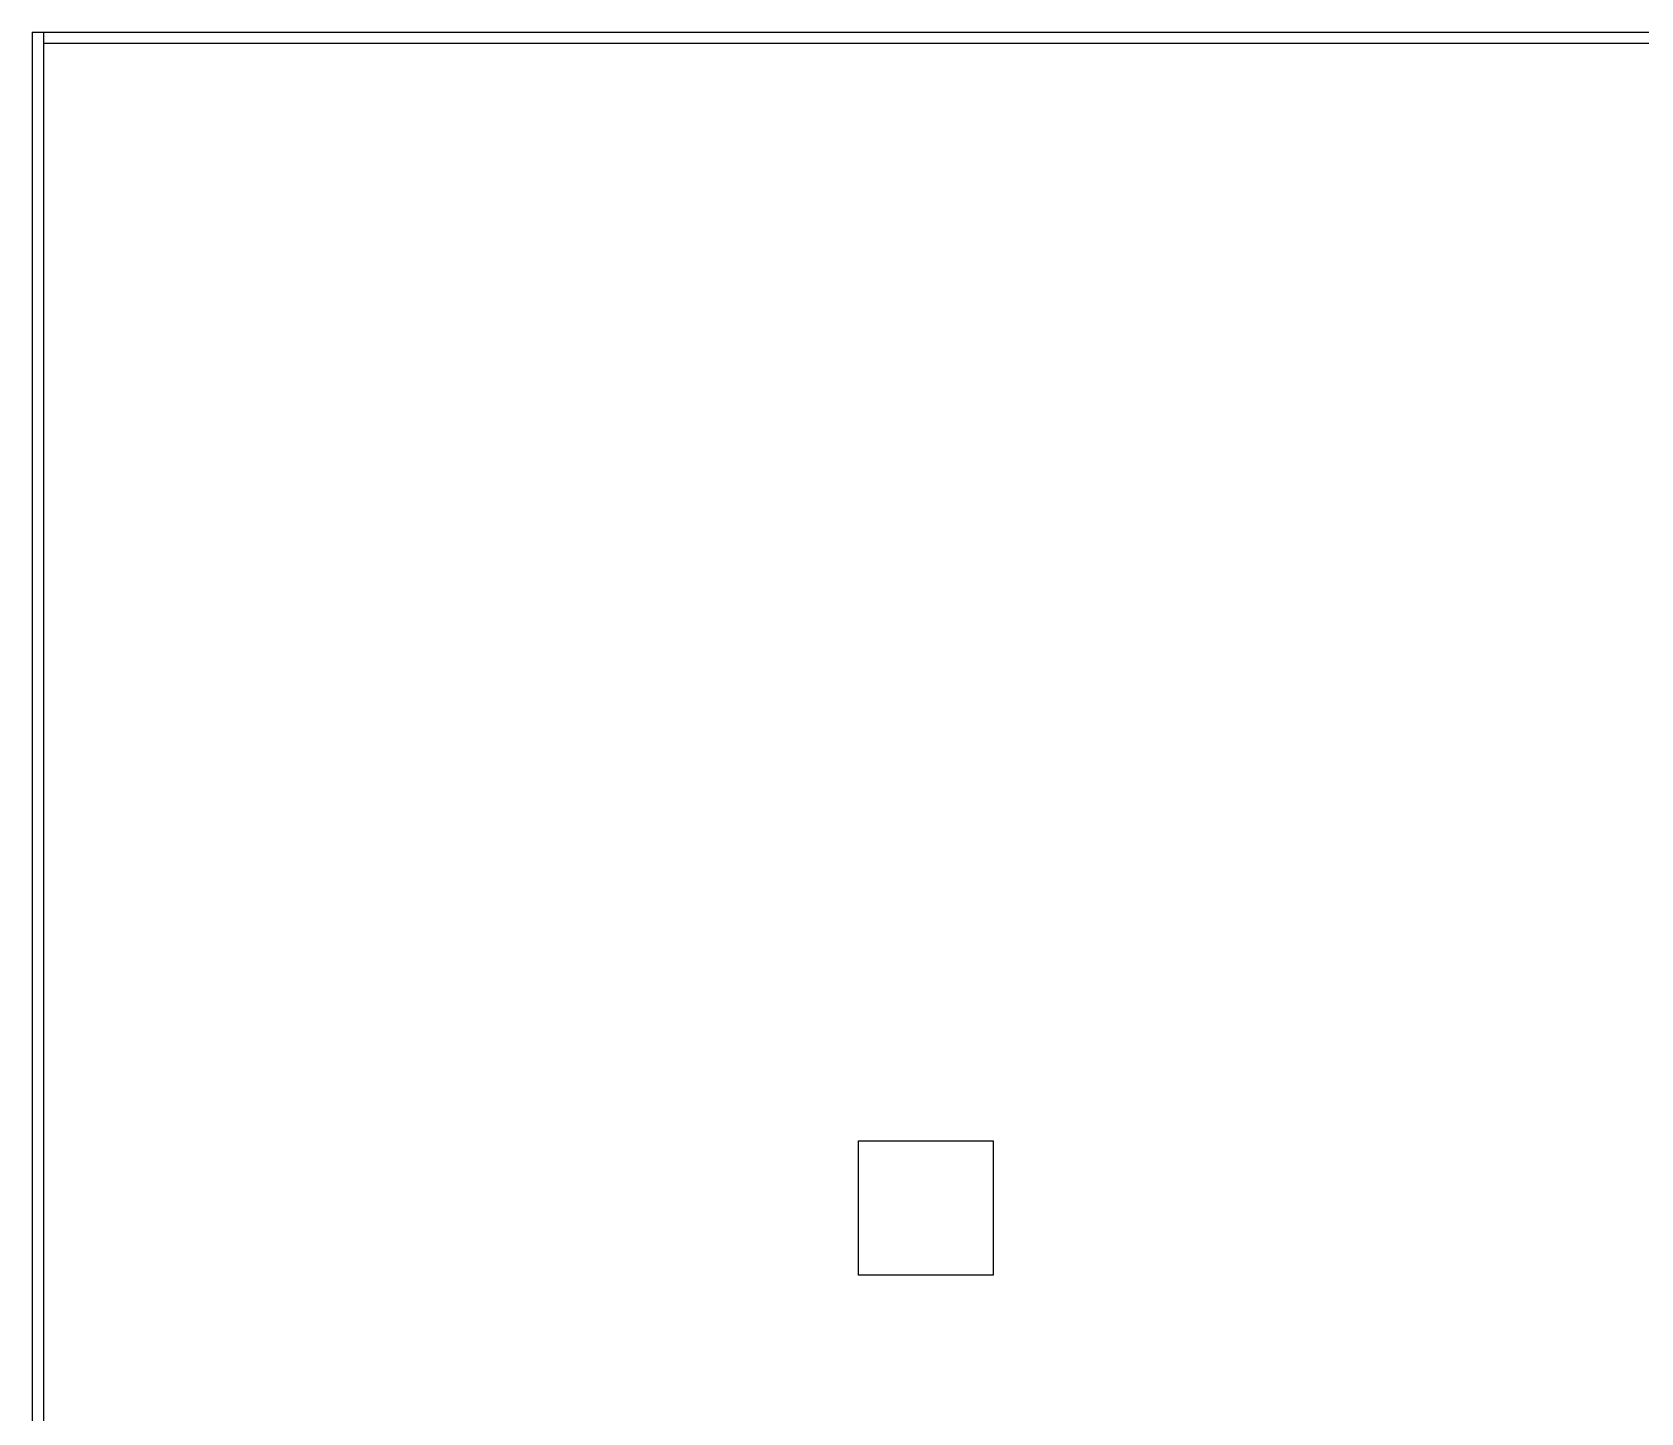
# Model space of a CAD drawing. Header units: millimetres. Extents: x 605428 to 684586, y -474155 to -416366.
# Drawn here: x 672193 to 679375, y -461223 to -455058 of the extents above; entities that cross this region are included whole.
import ezdxf

# ---------------------------------------------------------------- set-up
doc = ezdxf.new("R2010")
doc.units = ezdxf.units.MM
doc.header["$LTSCALE"] = 500
doc.layers.add('arch-col', color=9, linetype='Continuous')
doc.layers.add('해치', color=9, linetype='Continuous')

msp = doc.modelspace()

# ---------------------------------------------------------------- linework, layer by layer
at = {"layer": 'arch-col', "color": 9}
for p, q in [((675882.8, -460008.5), (676482.8, -460008.5)), ((675882.8, -460608.5), (675882.8, -460008.5)), ((675882.8, -460008.5), (676482.8, -460008.5)), ((675882.8, -460608.5), (675882.8, -460008.5)), ((676482.8, -460008.5), (676482.8, -460608.5)), ((676482.8, -460008.5), (676482.8, -460608.5)), ((676482.8, -460608.5), (675882.8, -460608.5)), ((676482.8, -460608.5), (675882.8, -460608.5))]:
    msp.add_line(p, q, dxfattribs=at)
at = {"layer": '해치', "color": 9, "linetype": 'Continuous'}
for p, q in [((672192.8, -455058.5), (672192.8, -470508.4)), ((672192.8, -455058.5), (683962.8, -455058.5)), ((672242.8, -455058.5), (672242.8, -470508.4)), ((683962.8, -455108.5), (672242.8, -455108.5))]:
    msp.add_line(p, q, dxfattribs=at)

doc.saveas('drawing.dxf')
